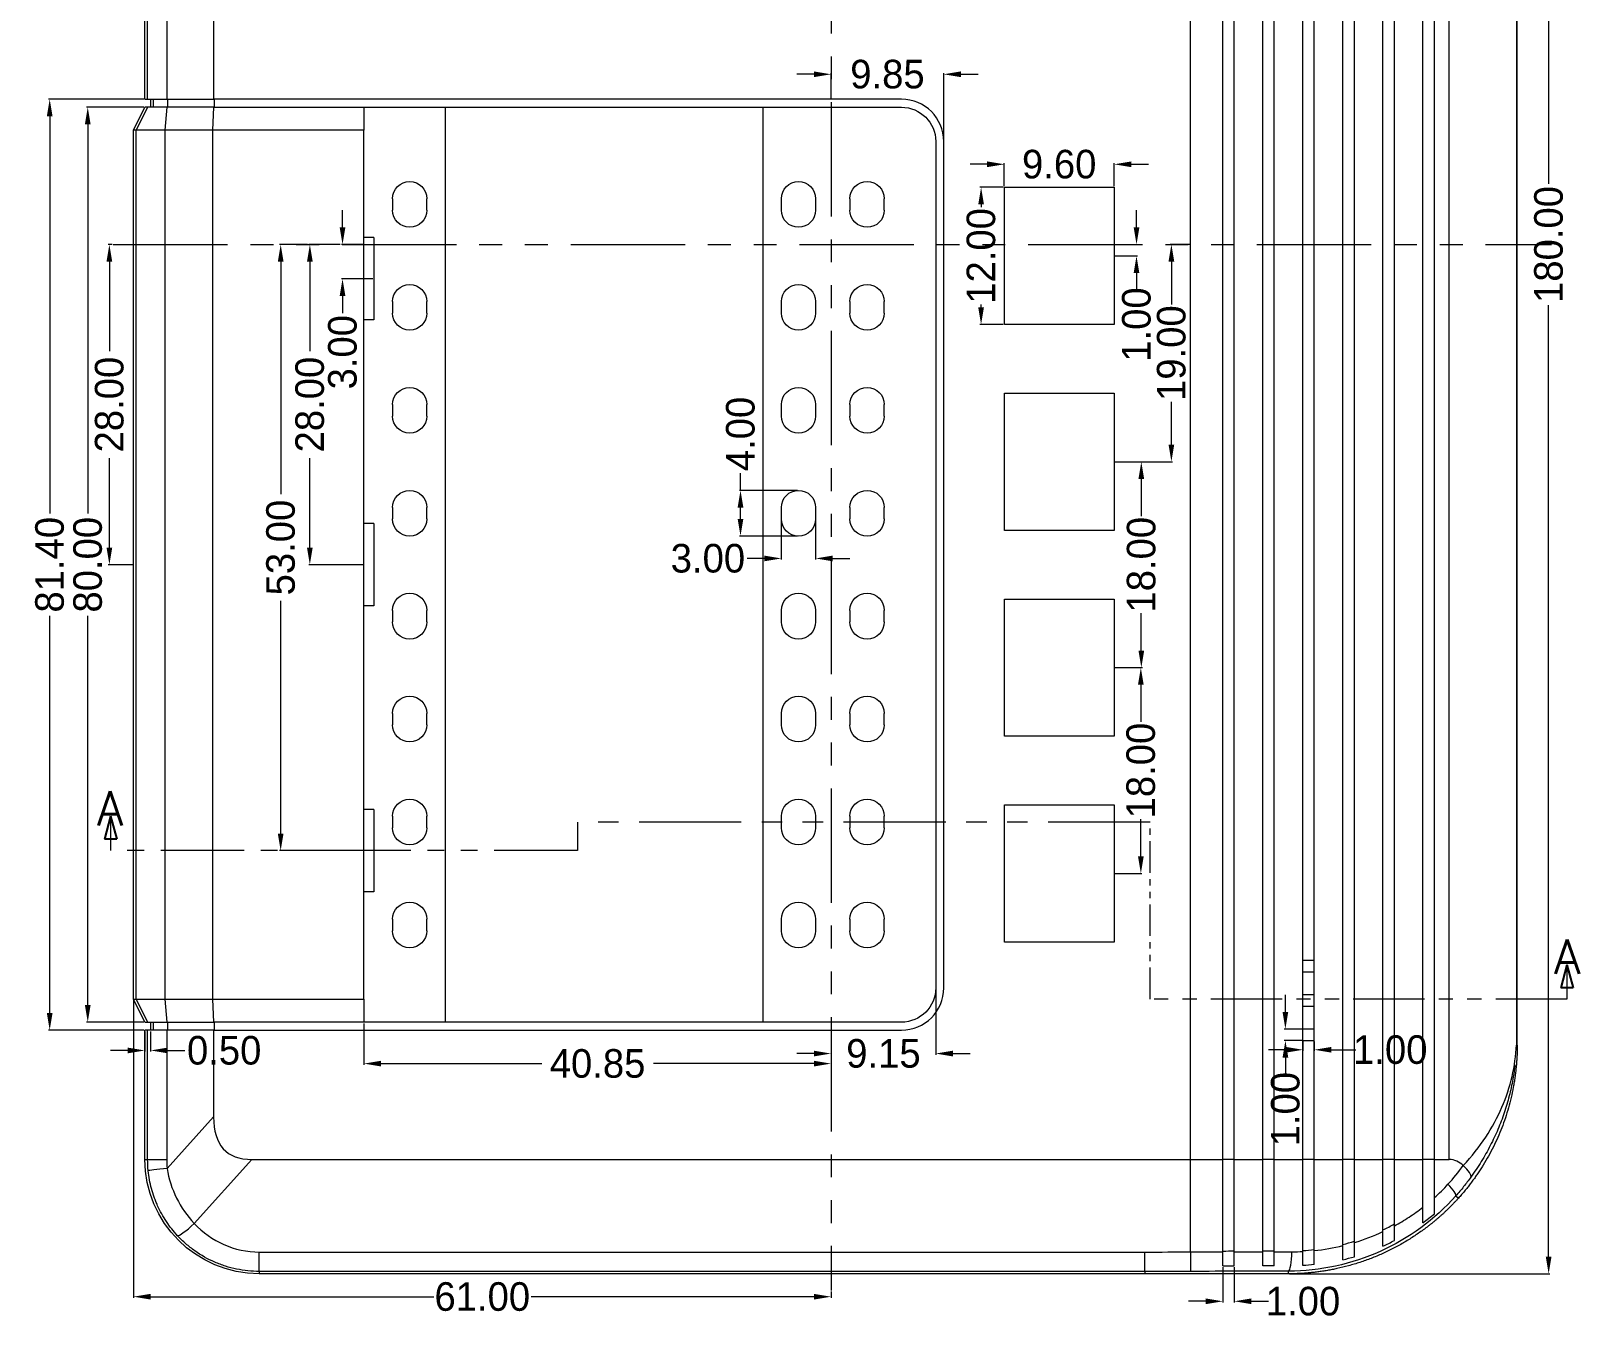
# Model space of a CAD drawing. Extents: x 18 to 718, y 389 to 747.
# Drawn here: x 18.4 to 153.8, y 529.5 to 642.2 of the extents above; entities that cross this region are included whole.
import ezdxf

# ---------------------------------------------------------------- set-up
doc = ezdxf.new("R2010")
doc.units = 0
doc.header["$MEASUREMENT"] = 0
doc.linetypes.add('PHANTOM', pattern=[2.5, 1.25, -0.25, 0.25, -0.25, 0.25, -0.25])
doc.layers.add('10', color=7, linetype='Continuous')
doc.layers.add('TOP', color=7, linetype='Continuous')
doc.styles.add('blockfont', font='simplex.shx', dxfattribs={"bigfont": 'bigfont'})
doc.dimstyles.new('1', dxfattribs={"dimtxt": 2.5, "dimasz": 1.5, "dimexe": 0.1, "dimexo": 0.1, "dimgap": 0.09, "dimtad": 0, "dimzin": 0, "dimdsep": 46, "dimtxsty": 'Standard', "dimcen": 0, "dimclrd": 4, "dimclre": 4, "dimclrt": 3, "dimadec": 1, "dimazin": 0, "dimtfac": 1, "dimtofl": 0, "dimtmove": 0, "dimatfit": 3, "dimfxl": 0, "dimtolj": 1, "dimtzin": 0, "dimlwd": 9, "dimlwe": 9, "dimarcsym": 0})

# ---------------------------------------------------------------- blocks, each defined once
blk = doc.blocks.new('ASSORTED_DRAFT3')
at = {"color": 13}
for p, q in [((101.44, 785.58, 101.44), (99.44, 786.11)), ((99.44, 785.04), (99.44, 786.11)), ((101.44, 785.58, 101.44), (99.44, 785.04))]:
    blk.add_line(p, q, dxfattribs=at)
blk = doc.blocks.new('ASSORTED_DRAFT4')
at = {"color": 13}
for p, q in [((88.44, 659.81, 88.44), (86.44, 660.34)), ((86.44, 659.27), (86.44, 660.34)), ((88.44, 659.81, 88.44), (86.44, 659.27))]:
    blk.add_line(p, q, dxfattribs=at)
blk = doc.blocks.new('*D127')
at = {"color": 4, "linetype": 'Continuous', "lineweight": 9}
for p, q in [((115.06, 625.07), (115.06, 626.57)), ((113.2, 623.57), (115.16, 623.57)), ((113.2, 622.57), (115.16, 622.57)), ((115.06, 621.07), (115.06, 619.57))]:
    blk.add_line(p, q, dxfattribs=at)
for points in [[(114.81, 625.07), (115.31, 625.07), (115.06, 623.57)], [(114.81, 621.07), (115.31, 621.07), (115.06, 622.57)]]:
    blk.add_solid(points, dxfattribs=at)
at = {"layer": 'Defpoints', "color": 0, "linetype": 'Continuous', "lineweight": 9}
for p in [(113.1, 623.57), (113.1, 622.57), (115.06, 622.57)]:
    blk.add_point(p, dxfattribs=at)
at = {"color": 3, "linetype": 'Continuous', "lineweight": 9, "insert": (115.06, 616.57), "char_height": 2.5, "attachment_point": 5, "rotation": 90}
blk.add_mtext('\\A1;1.00', dxfattribs=at)
blk = doc.blocks.new('*D128')
at = {"color": 4, "linetype": 'Continuous', "lineweight": 9}
for p, q in [((119.69, 623.57), (118.01, 623.57)), ((118.11, 622.07), (118.11, 618.33)), ((118.11, 606.07), (118.11, 609.82)), ((113.2, 604.57), (118.21, 604.57))]:
    blk.add_line(p, q, dxfattribs=at)
for points in [[(117.86, 622.07), (118.36, 622.07), (118.11, 623.57)], [(117.86, 606.07), (118.36, 606.07), (118.11, 604.57)]]:
    blk.add_solid(points, dxfattribs=at)
at = {"layer": 'Defpoints', "color": 0, "linetype": 'Continuous', "lineweight": 9}
for p in [(119.79, 623.57), (113.1, 604.57), (118.11, 604.57)]:
    blk.add_point(p, dxfattribs=at)
at = {"color": 3, "linetype": 'Continuous', "lineweight": 9, "insert": (118.11, 614.07), "char_height": 2.5, "attachment_point": 5, "rotation": 90}
blk.add_mtext('\\A1;19.00', dxfattribs=at)
blk = doc.blocks.new('*D129')
at = {"color": 4, "linetype": 'Continuous', "lineweight": 9}
for p, q in [((113.2, 604.57), (115.58, 604.57)), ((115.48, 603.07), (115.48, 599.83)), ((115.48, 588.07), (115.48, 591.32)), ((113.2, 586.57), (115.58, 586.57))]:
    blk.add_line(p, q, dxfattribs=at)
for points in [[(115.23, 603.07), (115.73, 603.07), (115.48, 604.57)], [(115.23, 588.07), (115.73, 588.07), (115.48, 586.57)]]:
    blk.add_solid(points, dxfattribs=at)
at = {"layer": 'Defpoints', "color": 0, "linetype": 'Continuous', "lineweight": 9}
for p in [(113.1, 604.57), (113.1, 586.57), (115.48, 586.57)]:
    blk.add_point(p, dxfattribs=at)
at = {"color": 3, "linetype": 'Continuous', "lineweight": 9, "insert": (115.48, 595.57), "char_height": 2.5, "attachment_point": 5, "rotation": 90}
blk.add_mtext('\\A1;18.00', dxfattribs=at)
blk = doc.blocks.new('*D130')
at = {"color": 4, "linetype": 'Continuous', "lineweight": 9}
for p, q in [((113.2, 586.57), (115.54, 586.57)), ((115.44, 585.07), (115.44, 581.83)), ((115.44, 570.07), (115.44, 573.32)), ((113.2, 568.57), (115.54, 568.57))]:
    blk.add_line(p, q, dxfattribs=at)
for points in [[(115.19, 585.07), (115.69, 585.07), (115.44, 586.57)], [(115.19, 570.07), (115.69, 570.07), (115.44, 568.57)]]:
    blk.add_solid(points, dxfattribs=at)
at = {"layer": 'Defpoints', "color": 0, "linetype": 'Continuous', "lineweight": 9}
for p in [(113.1, 586.57), (113.1, 568.57), (115.44, 568.57)]:
    blk.add_point(p, dxfattribs=at)
at = {"color": 3, "linetype": 'Continuous', "lineweight": 9, "insert": (115.44, 577.57), "char_height": 2.5, "attachment_point": 5, "rotation": 90}
blk.add_mtext('\\A1;18.00', dxfattribs=at)
blk = doc.blocks.new('*D131')
at = {"color": 4, "linetype": 'Continuous', "lineweight": 9}
for p, q in [((86.85, 638.45), (85.35, 638.45)), ((88.35, 636.37), (88.35, 638.55)), ((98.2, 632.67), (98.2, 638.55)), ((99.7, 638.45), (101.2, 638.45))]:
    blk.add_line(p, q, dxfattribs=at)
for points in [[(86.85, 638.7), (86.85, 638.2), (88.35, 638.45)], [(99.7, 638.7), (99.7, 638.2), (98.2, 638.45)]]:
    blk.add_solid(points, dxfattribs=at)
at = {"layer": 'Defpoints', "color": 0, "linetype": 'Continuous', "lineweight": 9}
for p in [(98.2, 638.45), (88.35, 636.27), (98.2, 632.57)]:
    blk.add_point(p, dxfattribs=at)
at = {"color": 3, "linetype": 'Continuous', "lineweight": 9, "insert": (93.28, 638.45), "char_height": 2.5, "attachment_point": 5}
blk.add_mtext('\\A1;9.85', dxfattribs=at)
blk = doc.blocks.new('*D132')
at = {"color": 4, "linetype": 'Continuous', "lineweight": 9}
for p, q in [((97.5, 558.47), (97.5, 552.73)), ((88.35, 554.77), (88.35, 552.73)), ((86.85, 552.83), (85.35, 552.83)), ((99, 552.83), (100.5, 552.83))]:
    blk.add_line(p, q, dxfattribs=at)
for points in [[(86.85, 553.08), (86.85, 552.58), (88.35, 552.83)], [(99, 553.08), (99, 552.58), (97.5, 552.83)]]:
    blk.add_solid(points, dxfattribs=at)
at = {"layer": 'Defpoints', "color": 0, "linetype": 'Continuous', "lineweight": 9}
for p in [(97.5, 558.57), (88.35, 554.87), (97.5, 552.83)]:
    blk.add_point(p, dxfattribs=at)
at = {"color": 3, "linetype": 'Continuous', "lineweight": 9, "insert": (92.93, 552.83), "char_height": 2.5, "attachment_point": 5}
blk.add_mtext('\\A1;9.15', dxfattribs=at)
blk = doc.blocks.new('*D133')
at = {"color": 4, "linetype": 'Continuous', "lineweight": 9}
for p, q in [((47.5, 555.47), (47.5, 551.85)), ((88.35, 554.77), (88.35, 551.85)), ((49, 551.95), (63.05, 551.95)), ((86.85, 551.95), (72.81, 551.95))]:
    blk.add_line(p, q, dxfattribs=at)
for points in [[(49, 552.2), (49, 551.7), (47.5, 551.95)], [(86.85, 552.2), (86.85, 551.7), (88.35, 551.95)]]:
    blk.add_solid(points, dxfattribs=at)
at = {"layer": 'Defpoints', "color": 0, "linetype": 'Continuous', "lineweight": 9}
for p in [(47.5, 555.57), (88.35, 554.87), (47.5, 551.95)]:
    blk.add_point(p, dxfattribs=at)
at = {"color": 3, "linetype": 'Continuous', "lineweight": 9, "insert": (67.93, 551.95), "char_height": 2.5, "attachment_point": 5}
blk.add_mtext('\\A1;40.85', dxfattribs=at)
blk = doc.blocks.new('*D134')
at = {"color": 4, "linetype": 'Continuous', "lineweight": 9}
for p, q in [((103.4, 628.57), (101.37, 628.57)), ((101.47, 627.07), (101.47, 626.83)), ((101.47, 618.07), (101.47, 618.32)), ((103.4, 616.57), (101.37, 616.57))]:
    blk.add_line(p, q, dxfattribs=at)
for points in [[(101.22, 627.07), (101.72, 627.07), (101.47, 628.57)], [(101.22, 618.07), (101.72, 618.07), (101.47, 616.57)]]:
    blk.add_solid(points, dxfattribs=at)
at = {"layer": 'Defpoints', "color": 0, "linetype": 'Continuous', "lineweight": 9}
for p in [(103.5, 628.57), (101.47, 616.57), (103.5, 616.57)]:
    blk.add_point(p, dxfattribs=at)
at = {"color": 3, "linetype": 'Continuous', "lineweight": 9, "insert": (101.47, 622.57), "char_height": 2.5, "attachment_point": 5, "rotation": 90}
blk.add_mtext('\\A1;12.00', dxfattribs=at)
blk = doc.blocks.new('*D135')
at = {"color": 4, "linetype": 'Continuous', "lineweight": 9}
for p, q in [((102, 630.58), (100.5, 630.58)), ((103.5, 628.67), (103.5, 630.68)), ((113.1, 628.67), (113.1, 630.68)), ((114.6, 630.58), (116.1, 630.58))]:
    blk.add_line(p, q, dxfattribs=at)
for points in [[(102, 630.83), (102, 630.33), (103.5, 630.58)], [(114.6, 630.83), (114.6, 630.33), (113.1, 630.58)]]:
    blk.add_solid(points, dxfattribs=at)
at = {"layer": 'Defpoints', "color": 0, "linetype": 'Continuous', "lineweight": 9}
for p in [(113.1, 630.58), (103.5, 628.57), (113.1, 628.57)]:
    blk.add_point(p, dxfattribs=at)
at = {"color": 3, "linetype": 'Continuous', "lineweight": 9, "insert": (108.3, 630.58), "char_height": 2.5, "attachment_point": 5}
blk.add_mtext('\\A1;9.60', dxfattribs=at)
blk = doc.blocks.new('*D136')
at = {"color": 4, "linetype": 'Continuous', "lineweight": 9}
for p, q in [((25.48, 623.57), (25.14, 623.57)), ((25.24, 622.07), (25.24, 614.25)), ((25.24, 597.07), (25.24, 604.9)), ((27.25, 595.57), (25.14, 595.57))]:
    blk.add_line(p, q, dxfattribs=at)
for points in [[(24.99, 622.07), (25.49, 622.07), (25.24, 623.57)], [(24.99, 597.07), (25.49, 597.07), (25.24, 595.57)]]:
    blk.add_solid(points, dxfattribs=at)
at = {"layer": 'Defpoints', "color": 0, "linetype": 'Continuous', "lineweight": 9}
for p in [(25.58, 623.57), (25.24, 595.57), (27.35, 595.57)]:
    blk.add_point(p, dxfattribs=at)
at = {"color": 3, "linetype": 'Continuous', "lineweight": 9, "insert": (25.24, 609.57), "char_height": 2.5, "attachment_point": 5, "rotation": 90}
blk.add_mtext('\\A1;28.00', dxfattribs=at)
blk = doc.blocks.new('*D137')
at = {"color": 4, "linetype": 'Continuous', "lineweight": 9}
for p, q in [((28.25, 635.57), (23.25, 635.57)), ((23.35, 634.07), (23.35, 600.04)), ((23.35, 557.07), (23.35, 591.11)), ((28.25, 555.57), (23.25, 555.57))]:
    blk.add_line(p, q, dxfattribs=at)
for points in [[(23.1, 634.07), (23.6, 634.07), (23.35, 635.57)], [(23.1, 557.07), (23.6, 557.07), (23.35, 555.57)]]:
    blk.add_solid(points, dxfattribs=at)
at = {"layer": 'Defpoints', "color": 0, "linetype": 'Continuous', "lineweight": 9}
for p in [(23.35, 635.57), (28.35, 635.57), (28.35, 555.57)]:
    blk.add_point(p, dxfattribs=at)
at = {"color": 3, "linetype": 'Continuous', "lineweight": 9, "insert": (23.35, 595.57), "char_height": 2.5, "attachment_point": 5, "rotation": 90}
blk.add_mtext('\\A1;80.00', dxfattribs=at)
blk = doc.blocks.new('*D138')
at = {"color": 4, "linetype": 'Continuous', "lineweight": 9}
for p, q in [((28.25, 636.27), (19.92, 636.27)), ((20.02, 634.77), (20.02, 600.04)), ((20.02, 556.37), (20.02, 591.11)), ((28.25, 554.87), (19.92, 554.87))]:
    blk.add_line(p, q, dxfattribs=at)
for points in [[(19.77, 634.77), (20.27, 634.77), (20.02, 636.27)], [(19.77, 556.37), (20.27, 556.37), (20.02, 554.87)]]:
    blk.add_solid(points, dxfattribs=at)
at = {"layer": 'Defpoints', "color": 0, "linetype": 'Continuous', "lineweight": 9}
for p in [(20.02, 636.27), (28.35, 636.27), (28.35, 554.87)]:
    blk.add_point(p, dxfattribs=at)
at = {"color": 3, "linetype": 'Continuous', "lineweight": 9, "insert": (20.02, 595.57), "char_height": 2.5, "attachment_point": 5, "rotation": 90}
blk.add_mtext('\\A1;81.40', dxfattribs=at)
blk = doc.blocks.new('*D139')
at = {"color": 4, "linetype": 'Continuous', "lineweight": 9}
for p, q in [((27.35, 557.47), (27.35, 531.47)), ((88.35, 532.03), (88.35, 531.47)), ((28.85, 531.57), (53.6, 531.57)), ((86.85, 531.57), (62.11, 531.57))]:
    blk.add_line(p, q, dxfattribs=at)
for points in [[(28.85, 531.82), (28.85, 531.32), (27.35, 531.57)], [(86.85, 531.82), (86.85, 531.32), (88.35, 531.57)]]:
    blk.add_solid(points, dxfattribs=at)
at = {"layer": 'Defpoints', "color": 0, "linetype": 'Continuous', "lineweight": 9}
for p in [(27.35, 557.57), (88.35, 532.13), (27.35, 531.57)]:
    blk.add_point(p, dxfattribs=at)
at = {"color": 3, "linetype": 'Continuous', "lineweight": 9, "insert": (57.85, 531.57), "char_height": 2.5, "attachment_point": 5}
blk.add_mtext('\\A1;61.00', dxfattribs=at)
blk = doc.blocks.new('*D140')
at = {"color": 4, "linetype": 'Continuous', "lineweight": 9}
for p, q in [((80.43, 602.07), (80.43, 603.57)), ((85.4, 602.07), (80.33, 602.07)), ((80.43, 599.57), (80.43, 600.57)), ((85.4, 598.07), (80.33, 598.07))]:
    blk.add_line(p, q, dxfattribs=at)
for points in [[(80.18, 600.57), (80.68, 600.57), (80.43, 602.07)], [(80.18, 599.57), (80.68, 599.57), (80.43, 598.07)]]:
    blk.add_solid(points, dxfattribs=at)
at = {"layer": 'Defpoints', "color": 0, "linetype": 'Continuous', "lineweight": 9}
for p in [(80.43, 602.07), (85.5, 602.07), (85.5, 598.07)]:
    blk.add_point(p, dxfattribs=at)
at = {"color": 3, "linetype": 'Continuous', "lineweight": 9, "insert": (80.43, 607), "char_height": 2.5, "attachment_point": 5, "rotation": 90}
blk.add_mtext('\\A1;4.00', dxfattribs=at)
blk = doc.blocks.new('*D141')
at = {"color": 4, "linetype": 'Continuous', "lineweight": 9}
for p, q in [((84, 599.47), (84, 596.02)), ((87, 599.47), (87, 596.02)), ((82.5, 596.12), (81, 596.12)), ((88.5, 596.12), (90, 596.12))]:
    blk.add_line(p, q, dxfattribs=at)
for points in [[(82.5, 596.37), (82.5, 595.87), (84, 596.12)], [(88.5, 596.37), (88.5, 595.87), (87, 596.12)]]:
    blk.add_solid(points, dxfattribs=at)
at = {"layer": 'Defpoints', "color": 0, "linetype": 'Continuous', "lineweight": 9}
for p in [(84, 599.57), (87, 599.57), (84, 596.12)]:
    blk.add_point(p, dxfattribs=at)
at = {"color": 3, "linetype": 'Continuous', "lineweight": 9, "insert": (77.58, 596.12), "char_height": 2.5, "attachment_point": 5}
blk.add_mtext('\\A1;3.00', dxfattribs=at)
blk = doc.blocks.new('*D142')
at = {"color": 4, "linetype": 'Continuous', "lineweight": 9}
for p, q in [((122.61, 534.16), (122.61, 531.07)), ((123.61, 534.16), (123.61, 531.07)), ((121.11, 531.17), (119.61, 531.17)), ((125.11, 531.17), (126.61, 531.17))]:
    blk.add_line(p, q, dxfattribs=at)
for points in [[(121.11, 531.42), (121.11, 530.92), (122.61, 531.17)], [(125.11, 531.42), (125.11, 530.92), (123.61, 531.17)]]:
    blk.add_solid(points, dxfattribs=at)
at = {"layer": 'Defpoints', "color": 0, "linetype": 'Continuous', "lineweight": 9}
for p in [(122.61, 534.26), (123.61, 534.26), (123.61, 531.17)]:
    blk.add_point(p, dxfattribs=at)
at = {"color": 3, "linetype": 'Continuous', "lineweight": 9, "insert": (129.62, 531.17), "char_height": 2.5, "attachment_point": 5}
blk.add_mtext('\\A1;1.00', dxfattribs=at)
blk = doc.blocks.new('*D143')
at = {"color": 4, "linetype": 'Continuous', "lineweight": 9}
for p, q in [((28.35, 554.77), (28.35, 553)), ((28.85, 554.77), (28.85, 553)), ((26.85, 553.1), (25.35, 553.1)), ((30.35, 553.1), (31.85, 553.1))]:
    blk.add_line(p, q, dxfattribs=at)
for points in [[(26.85, 553.35), (26.85, 552.85), (28.35, 553.1)], [(30.35, 553.35), (30.35, 552.85), (28.85, 553.1)]]:
    blk.add_solid(points, dxfattribs=at)
at = {"layer": 'Defpoints', "color": 0, "linetype": 'Continuous', "lineweight": 9}
for p in [(28.35, 554.87), (28.85, 554.87), (28.85, 553.1)]:
    blk.add_point(p, dxfattribs=at)
at = {"color": 3, "linetype": 'Continuous', "lineweight": 9, "insert": (35.28, 553.1), "char_height": 2.5, "attachment_point": 5}
blk.add_mtext('\\A1;0.50', dxfattribs=at)
blk = doc.blocks.new('*D144')
at = {"color": 4, "linetype": 'Continuous', "lineweight": 9}
for p, q in [((128.45, 713.57), (151.2, 713.57)), ((151.1, 712.07), (151.1, 628.87)), ((151.1, 535.07), (151.1, 618.27)), ((128.45, 533.57), (151.2, 533.57))]:
    blk.add_line(p, q, dxfattribs=at)
for points in [[(150.85, 712.07), (151.35, 712.07), (151.1, 713.57)], [(150.85, 535.07), (151.35, 535.07), (151.1, 533.57)]]:
    blk.add_solid(points, dxfattribs=at)
at = {"layer": 'Defpoints', "color": 0, "linetype": 'Continuous', "lineweight": 9}
for p in [(128.35, 713.57), (151.1, 713.57), (128.35, 533.57)]:
    blk.add_point(p, dxfattribs=at)
at = {"color": 3, "linetype": 'Continuous', "lineweight": 9, "insert": (151.1, 623.57), "char_height": 2.5, "attachment_point": 5, "rotation": 90}
blk.add_mtext('\\A1;180.00', dxfattribs=at)
blk = doc.blocks.new('*D145')
at = {"color": 4, "linetype": 'Continuous', "lineweight": 9}
for p, q in [((45.63, 625.07), (45.63, 626.57)), ((47.4, 623.57), (45.53, 623.57)), ((48.28, 620.57), (45.53, 620.57)), ((45.63, 619.07), (45.63, 617.57))]:
    blk.add_line(p, q, dxfattribs=at)
for points in [[(45.38, 625.07), (45.88, 625.07), (45.63, 623.57)], [(45.38, 619.07), (45.88, 619.07), (45.63, 620.57)]]:
    blk.add_solid(points, dxfattribs=at)
at = {"layer": 'Defpoints', "color": 0, "linetype": 'Continuous', "lineweight": 9}
for p in [(47.5, 623.57), (45.63, 620.57), (48.38, 620.57)]:
    blk.add_point(p, dxfattribs=at)
at = {"color": 3, "linetype": 'Continuous', "lineweight": 9, "insert": (45.63, 614.15), "char_height": 2.5, "attachment_point": 5, "rotation": 90}
blk.add_mtext('\\A1;3.00', dxfattribs=at)
blk = doc.blocks.new('*D146')
at = {"color": 4, "linetype": 'Continuous', "lineweight": 9}
for p, q in [((45.43, 623.57), (42.67, 623.57)), ((42.77, 622.07), (42.77, 614.25)), ((42.77, 597.07), (42.77, 604.9)), ((47.4, 595.57), (42.67, 595.57))]:
    blk.add_line(p, q, dxfattribs=at)
for points in [[(42.52, 622.07), (43.02, 622.07), (42.77, 623.57)], [(42.52, 597.07), (43.02, 597.07), (42.77, 595.57)]]:
    blk.add_solid(points, dxfattribs=at)
at = {"layer": 'Defpoints', "color": 0, "linetype": 'Continuous', "lineweight": 9}
for p in [(45.53, 623.57), (42.77, 595.57), (47.5, 595.57)]:
    blk.add_point(p, dxfattribs=at)
at = {"color": 3, "linetype": 'Continuous', "lineweight": 9, "insert": (42.77, 609.57), "char_height": 2.5, "attachment_point": 5, "rotation": 90}
blk.add_mtext('\\A1;28.00', dxfattribs=at)
blk = doc.blocks.new('*D147')
at = {"color": 4, "linetype": 'Continuous', "lineweight": 9}
for p, q in [((42.57, 623.57), (40.12, 623.57)), ((40.22, 622.07), (40.22, 601.75)), ((40.22, 572.07), (40.22, 592.4)), ((47.4, 570.57), (40.12, 570.57))]:
    blk.add_line(p, q, dxfattribs=at)
for points in [[(39.97, 622.07), (40.47, 622.07), (40.22, 623.57)], [(39.97, 572.07), (40.47, 572.07), (40.22, 570.57)]]:
    blk.add_solid(points, dxfattribs=at)
at = {"layer": 'Defpoints', "color": 0, "linetype": 'Continuous', "lineweight": 9}
for p in [(42.67, 623.57), (40.22, 570.57), (47.5, 570.57)]:
    blk.add_point(p, dxfattribs=at)
at = {"color": 3, "linetype": 'Continuous', "lineweight": 9, "insert": (40.22, 597.07), "char_height": 2.5, "attachment_point": 5, "rotation": 90}
blk.add_mtext('\\A1;53.00', dxfattribs=at)
blk = doc.blocks.new('*D177')
at = {"color": 4, "linetype": 'Continuous', "lineweight": 9}
for p, q in [((129.61, 553.87), (129.61, 553.06)), ((130.61, 553.87), (130.61, 553.06)), ((128.11, 553.16), (126.61, 553.16)), ((132.11, 553.16), (134.25, 553.16))]:
    blk.add_line(p, q, dxfattribs=at)
for points in [[(128.11, 553.41), (128.11, 552.91), (129.61, 553.16)], [(132.11, 553.41), (132.11, 552.91), (130.61, 553.16)]]:
    blk.add_solid(points, dxfattribs=at)
at = {"layer": 'Defpoints', "color": 0, "linetype": 'Continuous', "lineweight": 9}
for p in [(129.61, 553.97), (130.61, 553.97), (130.61, 553.16)]:
    blk.add_point(p, dxfattribs=at)
at = {"color": 3, "linetype": 'Continuous', "lineweight": 9, "insert": (137.25, 553.16), "char_height": 2.5, "attachment_point": 5}
blk.add_mtext('\\A1;1.00', dxfattribs=at)
blk = doc.blocks.new('*D178')
at = {"color": 4, "linetype": 'Continuous', "lineweight": 9}
for p, q in [((128.08, 556.47), (128.08, 557.97)), ((129.51, 554.97), (127.98, 554.97)), ((129.51, 553.97), (127.98, 553.97)), ((128.08, 552.47), (128.08, 550.97))]:
    blk.add_line(p, q, dxfattribs=at)
for points in [[(127.83, 556.47), (128.33, 556.47), (128.08, 554.97)], [(127.83, 552.47), (128.33, 552.47), (128.08, 553.97)]]:
    blk.add_solid(points, dxfattribs=at)
at = {"layer": 'Defpoints', "color": 0, "linetype": 'Continuous', "lineweight": 9}
for p in [(128.08, 553.97), (129.61, 554.97), (129.61, 553.97)]:
    blk.add_point(p, dxfattribs=at)
at = {"color": 3, "linetype": 'Continuous', "lineweight": 9, "insert": (128.08, 547.97), "char_height": 2.5, "attachment_point": 5, "rotation": 90}
blk.add_mtext('\\A1;1.00', dxfattribs=at)

msp = doc.modelspace()

# ---------------------------------------------------------------- linework, layer by layer
at = {"layer": '10', "color": 1, "linetype": 'PHANTOM', "lineweight": 9, "ltscale": 8}
for p, q in [((88.352, 716.013), (88.352, 532.127)), ((25.584, 623.573), (151.354, 623.573))]:
    msp.add_line(p, q, dxfattribs=at)
at = {"layer": '10', "color": 7, "linetype": 'Continuous', "lineweight": 9}
for p, q in [((28.352, 636.273), (28.352, 703.573)), ((28.586, 636.273), (28.586, 703.573)), ((30.254, 703.573), (30.254, 636.273)), ((119.787, 543.573), (119.787, 703.573)), ((122.61, 543.573), (122.61, 703.573)), ((123.61, 543.573), (123.61, 703.573)), ((126.11, 543.573), (126.11, 703.573)), ((127.11, 543.573), (127.11, 703.573)), ((129.61, 543.573), (129.61, 703.573)), ((130.61, 543.573), (130.61, 703.573)), ((133.11, 543.573), (133.11, 703.573)), ((134.11, 543.573), (134.11, 703.573)), ((136.61, 543.573), (136.61, 703.573)), ((137.61, 543.573), (137.61, 703.573)), ((140.11, 543.573), (140.11, 703.573)), ((141.11, 543.573), (141.11, 703.573)), ((142.407, 543.573), (142.407, 703.573)), ((34.352, 699.854), (34.352, 636.273)), ((148.281, 693.573), (148.281, 553.573)), ((148.352, 553.573), (148.352, 693.573)), ((28.352, 636.273), (28.586, 636.273)), ((28.586, 636.273), (30.254, 636.273)), ((28.853, 635.573), (28.853, 636.273)), ((29.085, 635.573), (29.085, 636.273)), ((30.254, 636.273), (34.352, 636.273)), ((30.336, 636.273), (30.336, 635.573)), ((94.503, 636.273), (34.352, 636.273)), ((34.394, 636.273), (34.394, 635.573)), ((27.351, 633.573), (28.352, 635.573)), ((28.586, 635.573), (27.587, 633.573)), ((28.586, 635.573), (28.352, 635.573)), ((30.254, 635.573), (28.586, 635.573)), ((30.254, 635.573), (30.09, 633.573)), ((34.352, 635.573), (30.254, 635.573)), ((34.352, 635.573), (34.27, 633.573)), ((34.352, 635.573), (47.503, 635.573)), ((47.503, 635.573), (47.503, 633.573)), ((47.503, 635.573), (94.503, 635.573)), ((54.629, 555.573), (54.629, 635.573)), ((82.378, 635.573), (82.378, 555.573)), ((27.351, 557.573), (27.351, 633.573)), ((27.587, 633.573), (27.351, 633.573)), ((27.587, 557.573), (27.587, 633.573)), ((30.09, 633.573), (27.587, 633.573)), ((34.27, 633.573), (30.09, 633.573)), ((30.09, 633.573), (30.09, 557.573)), ((47.503, 633.573), (34.27, 633.573)), ((34.27, 633.573), (34.27, 557.573)), ((47.503, 557.573), (47.503, 633.573)), ((97.503, 632.573), (97.503, 558.573)), ((98.203, 558.573), (98.203, 632.573)), ((103.503, 628.572), (113.103, 628.572)), ((103.503, 616.573), (103.503, 628.572)), ((113.103, 628.572), (113.103, 616.573)), ((50.003, 627.573), (50.003, 626.573)), ((53.003, 626.573), (53.003, 627.573)), ((84.003, 626.573), (84.003, 627.573)), ((87.003, 627.573), (87.003, 626.573)), ((90.003, 627.573), (90.003, 626.573)), ((93.003, 626.573), (93.003, 627.573)), ((48.378, 624.178), (47.503, 624.178)), ((48.378, 624.178), (48.378, 616.968)), ((50.003, 618.573), (50.003, 617.573)), ((53.003, 617.573), (53.003, 618.573)), ((84.003, 617.573), (84.003, 618.573)), ((87.003, 618.573), (87.003, 617.573)), ((90.003, 618.573), (90.003, 617.573)), ((93.003, 617.573), (93.003, 618.573)), ((48.378, 616.968), (47.503, 616.968)), ((113.103, 616.573), (103.503, 616.573)), ((103.503, 610.572), (113.103, 610.572)), ((103.503, 598.573), (103.503, 610.572)), ((113.103, 610.572), (113.103, 598.573)), ((50.003, 609.573), (50.003, 608.573)), ((53.003, 608.573), (53.003, 609.573)), ((84.003, 608.573), (84.003, 609.573)), ((87.003, 609.573), (87.003, 608.573)), ((90.003, 609.573), (90.003, 608.573)), ((93.003, 608.573), (93.003, 609.573)), ((50.003, 600.573), (50.003, 599.573)), ((53.003, 599.573), (53.003, 600.573)), ((84.003, 599.573), (84.003, 600.573)), ((87.003, 600.573), (87.003, 599.573)), ((90.003, 600.573), (90.003, 599.573)), ((93.003, 599.573), (93.003, 600.573)), ((48.378, 599.178), (47.503, 599.178)), ((48.378, 599.178), (48.378, 591.968)), ((113.103, 598.573), (103.503, 598.573)), ((48.378, 591.968), (47.503, 591.968)), ((103.503, 592.572), (113.103, 592.572)), ((103.503, 580.573), (103.503, 592.572)), ((113.103, 592.572), (113.103, 580.573)), ((50.003, 591.573), (50.003, 590.573)), ((53.003, 590.573), (53.003, 591.573)), ((84.003, 590.573), (84.003, 591.573)), ((87.003, 591.573), (87.003, 590.573)), ((90.003, 591.573), (90.003, 590.573)), ((93.003, 590.573), (93.003, 591.573)), ((50.003, 582.573), (50.003, 581.573)), ((53.003, 581.573), (53.003, 582.573)), ((84.003, 581.573), (84.003, 582.573)), ((87.003, 582.573), (87.003, 581.573)), ((90.003, 582.573), (90.003, 581.573)), ((93.003, 581.573), (93.003, 582.573)), ((113.103, 580.573), (103.503, 580.573)), ((48.378, 574.178), (47.503, 574.178)), ((48.378, 574.178), (48.378, 566.968)), ((103.503, 574.572), (113.103, 574.572)), ((103.503, 562.573), (103.503, 574.572)), ((113.103, 574.572), (113.103, 562.573)), ((50.003, 573.573), (50.003, 572.573)), ((53.003, 572.573), (53.003, 573.573)), ((84.003, 572.573), (84.003, 573.573)), ((87.003, 573.573), (87.003, 572.573)), ((90.003, 573.573), (90.003, 572.573)), ((93.003, 572.573), (93.003, 573.573)), ((48.378, 566.968), (47.503, 566.968)), ((50.003, 564.573), (50.003, 563.573)), ((53.003, 563.573), (53.003, 564.573)), ((84.003, 563.573), (84.003, 564.573)), ((87.003, 564.573), (87.003, 563.573)), ((90.003, 564.573), (90.003, 563.573)), ((93.003, 563.573), (93.003, 564.573)), ((113.103, 562.573), (103.503, 562.573)), ((130.61, 560.973), (129.61, 560.973)), ((129.61, 559.973), (130.61, 559.973)), ((130.61, 557.973), (129.61, 557.973)), ((27.351, 557.573), (27.587, 557.573)), ((28.352, 555.573), (27.351, 557.573)), ((27.587, 557.573), (28.586, 555.573)), ((27.587, 557.573), (30.09, 557.573)), ((30.09, 557.573), (30.254, 555.573)), ((30.09, 557.573), (34.27, 557.573)), ((34.27, 557.573), (47.503, 557.573)), ((34.27, 557.573), (34.352, 555.573)), ((47.503, 557.573), (47.503, 555.573)), ((129.61, 556.973), (130.61, 556.973)), ((28.352, 555.573), (28.586, 555.573)), ((28.586, 555.573), (30.254, 555.573)), ((28.853, 554.873), (28.853, 555.573)), ((29.085, 554.873), (29.085, 555.573)), ((30.254, 555.573), (34.352, 555.573)), ((30.336, 555.573), (30.336, 554.873)), ((47.503, 555.573), (34.352, 555.573)), ((34.394, 555.573), (34.394, 554.873)), ((94.503, 555.573), (47.503, 555.573)), ((28.352, 543.573), (28.352, 554.873)), ((28.586, 554.873), (28.352, 554.873)), ((28.586, 543.573), (28.586, 554.873)), ((30.254, 554.873), (28.586, 554.873)), ((30.254, 554.873), (30.254, 543.573)), ((34.352, 554.873), (30.254, 554.873)), ((34.352, 554.873), (34.352, 547.292)), ((34.352, 554.873), (94.503, 554.873)), ((130.61, 554.973), (129.61, 554.973)), ((129.61, 553.973), (130.61, 553.973)), ((148.281, 553.573), (148.352, 553.573)), ((30.295, 542.783), (34.352, 547.292)), ((28.352, 543.573), (28.586, 543.573)), ((28.586, 543.573), (30.254, 543.573)), ((37.708, 543.573), (32.665, 537.97)), ((37.708, 543.573), (119.787, 543.573)), ((119.787, 535.484), (119.787, 543.573)), ((119.787, 543.573), (122.61, 543.573)), ((122.61, 543.61), (123.61, 543.61)), ((123.61, 543.573), (126.11, 543.573)), ((126.11, 543.61), (127.11, 543.61)), ((127.11, 543.573), (129.61, 543.573)), ((129.61, 543.61), (130.61, 543.61)), ((130.61, 543.573), (133.11, 543.573)), ((133.11, 543.61), (134.11, 543.61)), ((134.11, 543.573), (136.61, 543.573)), ((136.61, 543.61), (137.61, 543.61)), ((137.61, 543.573), (140.11, 543.573)), ((140.11, 543.61), (141.11, 543.61)), ((141.11, 543.573), (142.407, 543.573)), ((142.989, 540.389), (143.216, 540.19)), ((38.352, 535.478), (115.791, 535.478)), ((38.352, 533.778), (38.352, 535.478)), ((115.791, 533.778), (115.791, 535.478)), ((115.791, 533.778), (38.352, 533.778)), ((38.352, 533.778), (38.352, 533.573)), ((115.791, 533.573), (38.352, 533.573)), ((115.791, 533.778), (115.791, 533.573)), ((128.352, 533.573), (115.791, 533.573)), ((128.352, 533.573), (128.35, 533.8))]:
    msp.add_line(p, q, dxfattribs=at)
at = {"layer": '10', "color": 1, "linetype": 'Continuous', "lineweight": 9}
for p, q in [((25.351, 573.573), (25.351, 570.573)), ((66.19, 573.073), (66.19, 570.573)), ((152.692, 560.573), (152.692, 557.573))]:
    msp.add_line(p, q, dxfattribs=at)
at = {"layer": '10', "color": 1, "linetype": 'PHANTOM', "lineweight": 9, "ltscale": 7.153832}
msp.add_line((116.267, 573.073), (66.19, 573.073), dxfattribs=at)
at = {"layer": '10', "color": 1, "linetype": 'PHANTOM', "lineweight": 9, "ltscale": 2.214286}
msp.add_line((116.267, 557.573), (116.267, 573.073), dxfattribs=at)
at = {"layer": '10', "color": 1, "linetype": 'PHANTOM', "lineweight": 9, "ltscale": 5.834195}
msp.add_line((66.19, 570.573), (25.351, 570.573), dxfattribs=at)
at = {"layer": '10', "color": 1, "linetype": 'PHANTOM', "lineweight": 9, "ltscale": 4.979038}
msp.add_line((152.692, 557.573), (116.267, 557.573), dxfattribs=at)
at = {"layer": '10', "color": 7, "linetype": 'Continuous', "lineweight": 9}
for centre, start, end in [((94.503, 632.573), 0, 90), ((94.503, 558.573), 270, 0)]:
    msp.add_arc(centre, 3.7, start, end, dxfattribs=at)
at = {"layer": '10', "color": 7, "linetype": 'Continuous', "lineweight": 9, "extrusion": (0, 0, -1)}
for centre, radius, start, end in [((-94.503, 632.573), 3, 90, 180), ((-51.503, 627.573), 1.5, 0, 180), ((-85.503, 627.573), 1.5, 0, 180), ((-91.503, 627.573), 1.5, 0, 180), ((-51.503, 626.573), 1.5, 180, 0), ((-85.503, 626.573), 1.5, 180, 0), ((-91.503, 626.573), 1.5, 180, 0), ((-51.503, 618.573), 1.5, 0, 180), ((-85.503, 618.573), 1.5, 0, 180), ((-91.503, 618.573), 1.5, 0, 180), ((-51.503, 617.573), 1.5, 180, 0), ((-85.503, 617.573), 1.5, 180, 0), ((-91.503, 617.573), 1.5, 180, 0), ((-51.503, 609.573), 1.5, 0, 180), ((-85.503, 609.573), 1.5, 0, 180), ((-91.503, 609.573), 1.5, 0, 180), ((-51.503, 608.573), 1.5, 180, 0), ((-85.503, 608.573), 1.5, 180, 0), ((-91.503, 608.573), 1.5, 180, 0), ((-51.503, 600.573), 1.5, 0, 180), ((-85.503, 600.573), 1.5, 0, 180), ((-91.503, 600.573), 1.5, 0, 180), ((-51.503, 599.573), 1.5, 180, 0), ((-85.503, 599.573), 1.5, 180, 0), ((-91.503, 599.573), 1.5, 180, 0), ((-51.503, 591.573), 1.5, 0, 180), ((-85.503, 591.573), 1.5, 0, 180), ((-91.503, 591.573), 1.5, 0, 180), ((-51.503, 590.573), 1.5, 180, 0), ((-85.503, 590.573), 1.5, 180, 0), ((-91.503, 590.573), 1.5, 180, 0), ((-51.503, 582.573), 1.5, 0, 180), ((-85.503, 582.573), 1.5, 0, 180), ((-91.503, 582.573), 1.5, 0, 180), ((-51.503, 581.573), 1.5, 180, 0), ((-85.503, 581.573), 1.5, 180, 0), ((-91.503, 581.573), 1.5, 180, 0), ((-51.503, 573.573), 1.5, 0, 180), ((-85.503, 573.573), 1.5, 0, 180), ((-91.503, 573.573), 1.5, 0, 180), ((-51.503, 572.573), 1.5, 180, 0), ((-85.503, 572.573), 1.5, 180, 0), ((-91.503, 572.573), 1.5, 180, 0), ((-51.503, 564.573), 1.5, 0, 180), ((-85.503, 564.573), 1.5, 0, 180), ((-91.503, 564.573), 1.5, 0, 180), ((-51.503, 563.573), 1.5, 180, 0), ((-85.503, 563.573), 1.5, 180, 0), ((-91.503, 563.573), 1.5, 180, 0), ((-94.503, 558.573), 3, 180, 270), ((-38.352, 543.573), 10, 270, 0)]:
    msp.add_arc(centre, radius, start, end, dxfattribs=at)
at = {"layer": '10', "color": 7, "linetype": 'Continuous', "lineweight": 9}
for centre, major_axis, ratio, start_param, end_param in [((171.215, 695.251), (-135.836, -150.929), 0.1108075, 6.1606823, 6.3825834), ((37.956, 543.573), (-7.702, 0), 0.9999619, 0, 0.1027044), ((30.623, 542.783), (-1.989, -0.205), 0.0170855, 4.8766594, 6.2308178), ((141.484, 541.703), (1.494, -1.33), 0.1747151, 0.0531786, 1.1562416), ((32.665, 538.266), (-1.47, -1.356), 0.109598, 0.0526775, 1.4700543), ((38.352, 543.215), (0, 7.737), 0.9999691, 2.3158214, 3.1415927), ((119.787, 535.781), (0.006, -2), 0.0004562, 4.8612782, 6.2308254), ((128.331, 535.798), (0.002, -2), 0.1647883, 0.0530863, 1.4217663)]:
    msp.add_ellipse(centre, major_axis=major_axis, ratio=ratio, start_param=start_param, end_param=end_param, dxfattribs=at)
for points, knots in [([(148.352, 553.573), (148.352, 553.5), (148.352, 553.354), (148.348, 553.136), (148.342, 552.918), (148.334, 552.7), (148.323, 552.482), (148.31, 552.264), (148.295, 552.047), (148.277, 551.83), (148.257, 551.613), (148.234, 551.397), (148.209, 551.18), (148.182, 550.964), (148.152, 550.748), (148.12, 550.532), (148.086, 550.317), (148.049, 550.102), (147.968, 549.655), (147.825, 548.98), (147.593, 548.086), (147.319, 547.204), (147.006, 546.339), (146.656, 545.493), (146.27, 544.67), (145.846, 543.865), (145.472, 543.226), (145.168, 542.742), (144.947, 542.406), (144.719, 542.075), (144.485, 541.748), (144.244, 541.427), (143.997, 541.11), (143.743, 540.798), (143.483, 540.491), (143.305, 540.291), (143.216, 540.19)], [0, 0, 0, 0, 0.0146956, 0.0293785, 0.0440506, 0.0587142, 0.0733711, 0.0880235, 0.1026735, 0.1173231, 0.1319743, 0.1466294, 0.1612902, 0.1759589, 0.1906376, 0.2053282, 0.2200329, 0.2347537, 0.2494926, 0.3119132, 0.3743178, 0.4368611, 0.4996966, 0.5617315, 0.623824, 0.6861172, 0.7487525, 0.7765386, 0.8043297, 0.8321375, 0.8599741, 0.8878512, 0.9157806, 0.9437742, 0.9718434, 1, 1, 1, 1]), ([(143.632, 543.044), (145.126, 544.64), (146.244, 546.359), (147.784, 549.916), (148.202, 551.742), (148.281, 553.573)], [0, 0, 0, 0, 0.5, 0.5, 1, 1, 1, 1]), ([(148.155, 551.85), (148.106, 551.431), (148.044, 551.012), (147.881, 550.102), (147.774, 549.611), (147.586, 548.875), (147.518, 548.631), (147.373, 548.142), (147.296, 547.897), (147.05, 547.166), (146.867, 546.683), (146.462, 545.725), (146.241, 545.25), (145.877, 544.543), (145.75, 544.309), (145.488, 543.845), (145.352, 543.614), (144.928, 542.927), (144.625, 542.477), (144.3, 542.033)], [0, 0, 0, 0, 0.1236878, 0.1236878, 0.2697398, 0.2697398, 0.3427659, 0.3427659, 0.4157919, 0.4157919, 0.5618439, 0.5618439, 0.7078959, 0.7078959, 0.780922, 0.780922, 0.853948, 0.853948, 1, 1, 1, 1]), ([(122.61, 535.492), (122.61, 535.515), (122.61, 535.537), (122.61, 535.56), (122.61, 538.231), (122.61, 540.902), (122.61, 543.573)], [0, 0, 0, 0, 0.0085175, 0.0085175, 0.0085175, 1, 1, 1, 1]), ([(123.61, 535.494), (123.61, 535.518), (123.61, 535.543), (123.61, 535.567), (123.61, 538.236), (123.61, 540.904), (123.61, 543.573)], [0, 0, 0, 0, 0.0090713, 0.0090713, 0.0090713, 1, 1, 1, 1]), ([(126.11, 535.498), (126.11, 535.525), (126.11, 535.551), (126.11, 535.578), (126.11, 538.243), (126.11, 540.908), (126.11, 543.573)], [0, 0, 0, 0, 0.0099094, 0.0099094, 0.0099094, 1, 1, 1, 1]), ([(127.11, 535.499), (127.11, 535.53), (127.11, 535.561), (127.11, 535.592), (127.11, 538.252), (127.11, 540.912), (127.11, 543.573)], [0, 0, 0, 0, 0.0114521, 0.0114521, 0.0114521, 1, 1, 1, 1]), ([(129.61, 535.526), (129.61, 535.702), (129.61, 535.878), (129.61, 536.054), (129.61, 538.56), (129.61, 541.066), (129.61, 543.573)], [0, 0, 0, 0, 0.0655973, 0.0655973, 0.0655973, 1, 1, 1, 1]), ([(130.61, 535.604), (130.61, 535.763), (130.61, 535.923), (130.61, 536.083), (130.61, 538.579), (130.61, 541.076), (130.61, 543.573)], [0, 0, 0, 0, 0.0601523, 0.0601523, 0.0601523, 1, 1, 1, 1]), ([(31.205, 536.904), (30.844, 537.294), (30.519, 537.708), (29.938, 538.583), (29.682, 539.044), (29.407, 539.65), (29.355, 539.773), (29.255, 540.019), (29.208, 540.143), (29.074, 540.516), (28.994, 540.767), (28.788, 541.53), (28.691, 542.049), (28.636, 542.58)], [0, 0, 0, 0, 0.25, 0.25, 0.5, 0.5, 0.5625, 0.5625, 0.625, 0.625, 0.75, 0.75, 1, 1, 1, 1]), ([(144.3, 542.033), (144.096, 541.746), (143.884, 541.466), (143.447, 540.918), (143.221, 540.65), (142.989, 540.389)], [0, 0, 0, 0, 0.5, 0.5, 1, 1, 1, 1]), ([(142.989, 540.389), (141.15, 538.32), (138.868, 536.653), (133.894, 534.412), (131.122, 533.805), (128.35, 533.8)], [0, 0, 0, 0, 0.5, 0.5, 1, 1, 1, 1]), ([(143.216, 540.19), (143.164, 540.133), (143.061, 540.019), (142.903, 539.851), (142.744, 539.684), (142.584, 539.519), (142.421, 539.356), (142.256, 539.195), (142.09, 539.036), (141.922, 538.879), (141.752, 538.724), (141.58, 538.571), (141.407, 538.419), (141.231, 538.27), (141.054, 538.122), (140.874, 537.977), (140.693, 537.833), (140.51, 537.692), (140.325, 537.552), (139.922, 537.254), (139.287, 536.815), (138.401, 536.27), (137.488, 535.77), (136.548, 535.319), (135.585, 534.916), (134.603, 534.564), (133.604, 534.265), (132.789, 534.066), (132.168, 533.938), (131.748, 533.861), (131.327, 533.793), (130.905, 533.734), (130.482, 533.684), (130.058, 533.644), (129.633, 533.612), (129.207, 533.589), (128.78, 533.575), (128.495, 533.573), (128.352, 533.573)], [0, 0, 0, 0, 0.0138341, 0.0276627, 0.0414876, 0.0553105, 0.0691329, 0.0829566, 0.0967833, 0.1106145, 0.1244519, 0.1382972, 0.1521521, 0.1660182, 0.1798971, 0.1937905, 0.2077001, 0.2216274, 0.2355741, 0.2495418, 0.3122335, 0.3747373, 0.4372017, 0.4997755, 0.5622975, 0.6244991, 0.6865322, 0.7485497, 0.7739039, 0.7991829, 0.8243975, 0.8495583, 0.8746761, 0.8997617, 0.924826, 0.9498798, 0.9749342, 1, 1, 1, 1]), ([(137.61, 537.764), (138.045, 537.999), (138.472, 538.253), (139.1, 538.663), (139.307, 538.804), (139.714, 539.093), (139.913, 539.242), (140.11, 539.395)], [0, 0, 0, 0, 0.5, 0.5, 0.75, 0.75, 1, 1, 1, 1]), ([(137.61, 536.483), (137.61, 536.515), (137.61, 536.549), (137.61, 536.585), (137.61, 536.715), (137.61, 536.87), (137.61, 537.039), (137.61, 537.218), (137.61, 537.415), (137.61, 537.617), (137.61, 537.665), (137.61, 537.714), (137.61, 537.764)], [0, 0, 0, 0, 0.1055868, 0.1055868, 0.1055868, 0.4914129, 0.4914129, 0.4914129, 0.9018852, 0.9018852, 0.9018852, 1, 1, 1, 1]), ([(38.352, 533.778), (37.677, 533.778), (37.014, 533.847), (36.036, 534.051), (35.713, 534.136), (35.233, 534.29), (35.073, 534.345), (34.759, 534.464), (34.604, 534.527), (33.839, 534.861), (33.26, 535.189), (32.443, 535.77), (32.178, 535.979), (31.674, 536.422), (31.433, 536.657), (31.205, 536.904)], [0, 0, 0, 0, 0.25, 0.25, 0.375, 0.375, 0.4375, 0.4375, 0.5, 0.5, 0.75, 0.75, 0.875, 0.875, 1, 1, 1, 1]), ([(128.35, 533.8), (127.997, 533.8), (127.643, 533.8), (126.934, 533.799), (126.579, 533.799), (125.513, 533.797), (124.8, 533.796), (122.657, 533.792), (121.226, 533.788), (119.793, 533.784)], [0, 0, 0, 0, 0.125, 0.125, 0.25, 0.25, 0.5, 0.5, 1, 1, 1, 1])]:
    msp.add_open_spline(points, degree=3, knots=knots, dxfattribs=at)
for points, degree in [([(28.636, 542.58), (28.603, 542.91), (28.586, 543.241), (28.586, 543.573)], 3), ([(133.11, 536.034), (133.11, 538.547), (133.11, 541.06), (133.11, 543.573)], 3), ([(134.11, 536.306), (134.11, 538.728), (134.11, 541.15), (134.11, 543.573)], 3), ([(136.61, 537.26), (136.61, 539.364), (136.61, 541.468), (136.61, 543.573)], 3), ([(137.61, 537.764), (137.61, 539.7), (137.61, 541.636), (137.61, 543.573)], 3), ([(140.11, 539.395), (140.11, 540.787), (140.11, 542.18), (140.11, 543.573)], 3), ([(141.11, 540.231), (141.11, 541.345), (141.11, 542.459), (141.11, 543.573)], 3), ([(142.299, 541.406), (142.775, 541.923), (143.221, 542.468), (143.636, 543.041)], 3), ([(143.632, 543.044), (143.292, 543.349), (142.875, 543.573), (142.407, 543.573)], 3), ([(143.636, 543.041), (143.632, 543.044)], 1), ([(144.3, 542.033), (144.375, 542.201), (144.116, 542.597), (143.636, 543.041)], 3), ([(30.295, 542.783), (30.565, 540.97), (31.418, 539.297), (32.665, 537.97)], 3), ([(141.11, 540.231), (141.522, 540.602), (141.919, 540.993), (142.299, 541.406)], 3), ([(141.11, 538.83), (141.11, 539.153), (141.11, 539.687), (141.11, 540.231)], 3), ([(140.11, 538.042), (140.11, 538.355), (140.11, 538.867), (140.11, 539.395)], 3), ([(140.11, 538.042), (140.453, 538.294), (140.786, 538.556), (141.11, 538.83)], 3), ([(136.61, 537.407), (136.949, 537.57), (137.282, 537.744), (137.61, 537.928)], 3), ([(133.11, 536.139), (133.446, 536.223), (133.78, 536.317), (134.11, 536.42)], 3), ([(134.11, 536.306), (134.97, 536.565), (135.803, 536.883), (136.61, 537.26)], 3), ([(134.11, 535.07), (134.11, 535.369), (134.11, 535.819), (134.11, 536.306)], 3), ([(136.61, 535.997), (136.61, 536.297), (136.61, 536.764), (136.61, 537.26)], 3), ([(136.61, 535.997), (136.949, 536.149), (137.282, 536.311), (137.61, 536.483)], 3), ([(115.791, 535.478), (117.123, 535.478), (118.455, 535.48), (119.787, 535.484)], 3), ([(119.787, 535.484), (120.729, 535.487), (121.67, 535.489), (122.61, 535.492)], 3), ([(122.61, 535.566), (122.944, 535.567), (123.277, 535.567), (123.61, 535.568)], 3), ([(122.61, 534.258), (122.61, 534.569), (122.61, 535.01), (122.61, 535.492)], 3), ([(123.61, 535.494), (124.445, 535.495), (125.279, 535.497), (126.11, 535.498)], 3), ([(123.61, 534.26), (123.61, 534.571), (123.61, 535.012), (123.61, 535.494)], 3), ([(126.11, 535.572), (126.444, 535.573), (126.777, 535.573), (127.11, 535.574)], 3), ([(126.11, 534.264), (126.11, 534.575), (126.11, 535.016), (126.11, 535.498)], 3), ([(127.11, 535.499), (127.627, 535.5), (128.142, 535.5), (128.657, 535.501)], 3), ([(127.11, 534.265), (127.11, 534.576), (127.11, 535.017), (127.11, 535.499)], 3), ([(128.657, 535.501), (128.976, 535.501), (129.294, 535.51), (129.61, 535.526)], 3), ([(129.61, 535.605), (129.945, 535.624), (130.278, 535.652), (130.61, 535.689)], 3), ([(129.61, 534.297), (129.61, 534.603), (129.61, 535.044), (129.61, 535.526)], 3), ([(130.61, 535.604), (131.452, 535.691), (132.286, 535.834), (133.11, 536.034)], 3), ([(130.61, 534.377), (130.61, 534.681), (130.61, 535.122), (130.61, 535.604)], 3), ([(133.11, 534.804), (133.11, 535.104), (133.11, 535.55), (133.11, 536.034)], 3), ([(133.11, 534.804), (133.446, 534.884), (133.78, 534.973), (134.11, 535.07)], 3), ([(119.793, 533.784), (118.459, 533.78), (117.125, 533.778), (115.791, 533.778)], 3), ([(122.61, 534.258), (122.944, 534.258), (123.277, 534.259), (123.61, 534.26)], 3), ([(127.11, 534.265), (126.777, 534.265), (126.444, 534.265), (126.11, 534.264)], 3), ([(130.61, 534.377), (130.278, 534.342), (129.945, 534.315), (129.61, 534.297)], 3)]:
    msp.add_open_spline(points, degree=degree, dxfattribs=at)

# ---------------------------------------------------------------- block references
at = {"layer": 'TOP', "color": 1, "linetype": 'Continuous', "lineweight": 9, "rotation": 90}
for name, p in [('ASSORTED_DRAFT3', (810.928, 472.133)), ('ASSORTED_DRAFT4', (812.5, 472.133))]:
    msp.add_blockref(name, p, dxfattribs=at)

# ---------------------------------------------------------------- texts
at = {"layer": 'TOP', "color": 1, "linetype": 'Continuous', "lineweight": 9, "char_height": 3, "attachment_point": 7, "line_spacing_factor": 0.903614, "style": 'blockfont'}
for insert in [(24.152, 572.762), (151.572, 559.798)]:
    msp.add_mtext('\\W01.000;A', dxfattribs=dict(at, insert=insert))

# ---------------------------------------------------------------- dimensions: what is measured, and where the dimension line sits
at = {"linetype": 'Continuous', "lineweight": 9}
for base, p1, p2, picture, middle in [((151.1, 713.573), (128.352, 533.573), (128.352, 713.573), '*D144', (151.1, 623.573)), ((20.023, 636.273), (28.352, 554.873), (28.352, 636.273), '*D138', (20.023, 595.573)), ((23.354, 635.573), (28.352, 555.573), (28.352, 635.573), '*D137', (23.354, 595.573)), ((101.473, 616.573), (103.503, 628.572), (103.503, 616.573), '*D134', (101.473, 622.573)), ((45.625, 620.573), (47.503, 623.573), (48.378, 620.573), '*D145', (45.625, 614.149)), ((115.059, 622.573), (113.103, 623.573), (113.103, 622.573), '*D127', (115.059, 616.566)), ((25.235, 595.573), (25.584, 623.573), (27.351, 595.573), '*D136', (25.235, 609.573)), ((40.217, 570.573), (42.668, 623.573), (47.503, 570.573), '*D147', (40.217, 597.073)), ((42.768, 595.573), (45.525, 623.573), (47.503, 595.573), '*D146', (42.768, 609.573)), ((118.112, 604.573), (119.787, 623.573), (113.103, 604.573), '*D128', (118.112, 614.073)), ((80.432, 602.073), (85.503, 598.073), (85.503, 602.073), '*D140', (80.432, 606.996)), ((115.483, 586.573), (113.103, 604.573), (113.103, 586.573), '*D129', (115.483, 595.573)), ((115.435, 568.573), (113.103, 586.573), (113.103, 568.573), '*D130', (115.435, 577.573))]:
    dim = msp.add_linear_dim(base=base, p1=p1, p2=p2, angle=90, dimstyle='1', dxfattribs=at)
    dim.commit()
    dim.dimension.update_dxf_attribs({"geometry": picture, "text_midpoint": middle})
for base, p1, p2, picture, middle in [((98.203, 638.454), (88.352, 636.273), (98.203, 632.573), '*D131', (93.278, 638.454)), ((113.103, 630.582), (103.503, 628.572), (113.103, 628.572), '*D135', (108.303, 630.582)), ((84.003, 596.116), (87.003, 599.573), (84.003, 599.573), '*D141', (77.58, 596.116)), ((97.503, 552.829), (88.352, 554.873), (97.503, 558.573), '*D132', (92.928, 552.829)), ((27.351, 531.566), (88.352, 532.127), (27.351, 557.573), '*D139', (57.852, 531.566)), ((47.503, 551.947), (88.352, 554.873), (47.503, 555.573), '*D133', (67.928, 551.947)), ((28.853, 553.1), (28.352, 554.873), (28.853, 554.873), '*D143', (35.276, 553.1)), ((123.61, 531.172), (122.61, 534.258), (123.61, 534.26), '*D142', (129.617, 531.172))]:
    dim = msp.add_linear_dim(base=base, p1=p1, p2=p2, dimstyle='1', dxfattribs=at)
    dim.commit()
    dim.dimension.update_dxf_attribs({"geometry": picture, "text_midpoint": middle})
at = {"color": 6, "linetype": 'Continuous', "lineweight": 9}
dim = msp.add_linear_dim(base=(128.076, 553.973), p1=(129.61, 554.973), p2=(129.61, 553.973), angle=90, dimstyle='1', dxfattribs=at)
dim.commit()
dim.dimension.update_dxf_attribs({"geometry": '*D178', "text_midpoint": (128.076, 547.966)})
dim = msp.add_linear_dim(base=(130.61, 553.161), p1=(129.61, 553.973), p2=(130.61, 553.973), dimstyle='1', dxfattribs=at)
dim.commit()
dim.dimension.update_dxf_attribs({"geometry": '*D177', "text_midpoint": (137.254, 553.161), "dimtype": 160})

doc.saveas('drawing.dxf')
